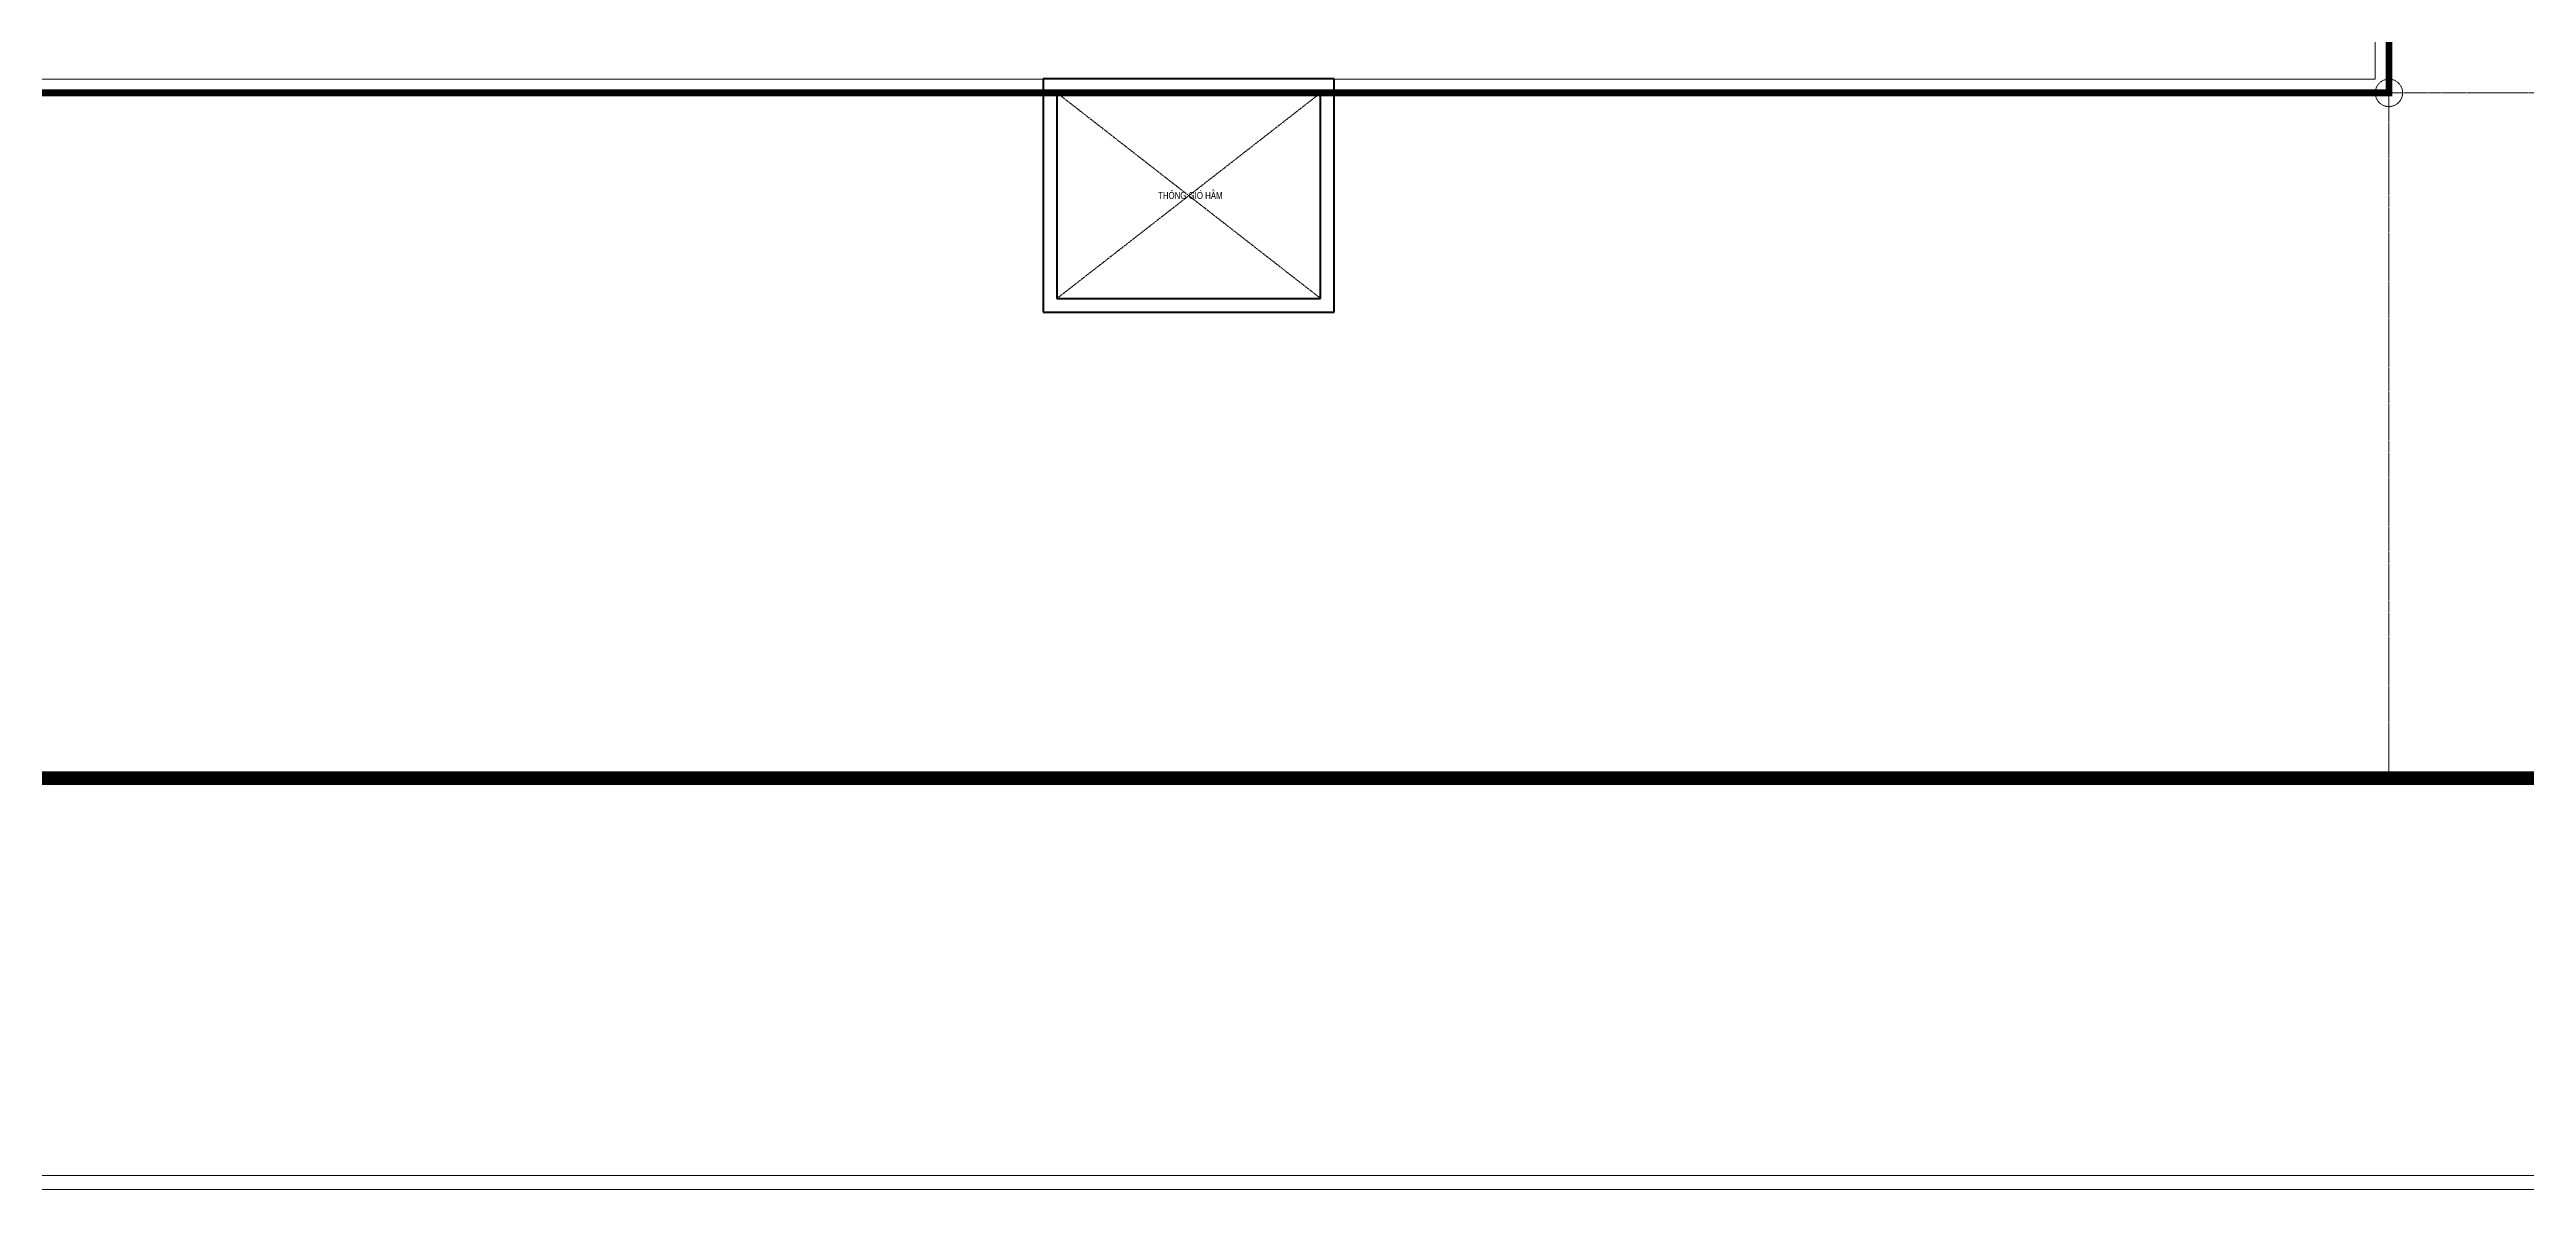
# Model space of a CAD drawing. Header units: millimetres. Extents: x 379264 to 1158416, y -283062 to 356890.
# Drawn here: x 684847 to 685571, y -29409 to -29076 of the extents above; entities that cross this region are included whole.
import ezdxf
from ezdxf.enums import TextEntityAlignment as Align

# ---------------------------------------------------------------- set-up
doc = ezdxf.new("R2010")
doc.units = ezdxf.units.MM
for name, pattern in [('keyplan TANG 1$0$Core 1A$0$Hidden10.5', [1.5, 1, -0.5]), ('keyplan TANG 1$0$MB_Luoi truc$0$HTT Center', [13, 10, -1, 1, -1]), ('keyplan TANG 1$0$MB_Luoi truc$1$HTT Center', [13, 10, -1, 1, -1]), ('keyplan TANG 1$0$Ranh dat$0$HTT Divide', [18, 10, -2, 1, -2, 1, -2]), ('keyplan TANG 1$0$Ranh dat$0$HTT Hidden 21', [3, 2, -1])]:
    doc.linetypes.add(name, pattern=pattern)
for name, color, linetype in [('11PM. DIM', 2, 'Continuous'), ('BLOCK A - CHI TIET THANG 1$0$DnW', 20, 'Continuous'), ('keyplan TANG 1$0$Concrete Line', 250, 'Continuous'), ('keyplan TANG 1$0$Opening Hidden', 250, 'keyplan TANG 1$0$Core 1A$0$Hidden10.5'), ('keyplan TANG 1$0$Opening Line', 250, 'Continuous'), ('keyplan TANG 1$0$Opening Text', 250, 'Continuous')]:
    doc.layers.add(name, color=color, linetype=linetype)
for name, color, linetype, lineweight in [('keyplan TANG 1$0$Hatch vat lieu', 250, 'Continuous', 5), ('keyplan TANG 1$0$MB_Luoi truc$0$Luoi Truc', 250, 'keyplan TANG 1$0$MB_Luoi truc$0$HTT Center', 9), ('keyplan TANG 1$0$MB_Luoi truc$1$Luoi Truc', 250, 'keyplan TANG 1$0$MB_Luoi truc$1$HTT Center', 9), ('keyplan TANG 1$0$Net cat Tuong', 250, 'Continuous', 40), ('keyplan TANG 1$0$Net Thay khac', 250, 'Continuous', 15), ('keyplan TANG 1$0$Net thay Tuong', 250, 'Continuous', 20), ('keyplan TANG 1$0$Ranh dat$0$CGXD', 250, 'keyplan TANG 1$0$Ranh dat$0$HTT Hidden 21', 40), ('keyplan TANG 1$0$Ranh dat$0$Ranh dat', 250, 'keyplan TANG 1$0$Ranh dat$0$HTT Divide', 40)]:
    doc.layers.add(name, color=color, linetype=linetype, lineweight=lineweight)
doc.styles.add('keyplan TANG 1$0$VNI-HelveC', font='VHELVCN_0.TTF')

# ---------------------------------------------------------------- blocks, each defined once
blk = doc.blocks.new('*U1376')
at = {"layer": 'keyplan TANG 1$0$Opening Hidden'}
for p, q in [((0, 0), (3850, 3000)), ((3850, 0), (0, 3000))]:
    blk.add_line(p, q, dxfattribs=at)
at = {"layer": 'keyplan TANG 1$0$Opening Line'}
blk.add_lwpolyline([(0, 0), (3850, 0), (3850, 3000), (0, 3000)], close=True, dxfattribs=at)
at = {"layer": 'keyplan TANG 1$0$Opening Text', "style": 'keyplan TANG 1$0$VNI-HelveC'}
blk.add_attdef('OPENING', text='', height=100, dxfattribs=at).set_placement((1947, 1503), align=Align.MIDDLE_CENTER)
blk = doc.blocks.new('keyplan TANG 1$0$A$Cec98b088')
at = {"layer": 'keyplan TANG 1$0$Net cat Tuong'}
for p, q in [((86152, -1797), (81903, -1797)), ((81903, -1797), (81903, -5200)), ((86152, -5200), (86152, -1797)), ((85952, -1997), (82103, -1997)), ((82103, -1997), (82103, -5000)), ((85952, -5000), (85952, -1997)), ((82103, -5000), (85952, -5000)), ((81903, -5200), (86152, -5200))]:
    blk.add_line(p, q, dxfattribs=at)
at = {"layer": 'keyplan TANG 1$0$Opening Line'}
blk.add_blockref('*U1376', (82103, -5000), dxfattribs=at).add_auto_attribs({'OPENING': 'THOÂNG GIOÙ HAÀM'})
blk = doc.blocks.new('keyplan TANG 1')
at = {"layer": 'keyplan TANG 1$0$Hatch vat lieu'}
blk.add_lwpolyline([(31332.6, 66150, 0.4142136), (29532.7, 64350), (29532.7, 56321, 0.1989102), (31231.5, 52219.8), (35712.6, 47738.7, -0.1989309), (37528.5, 43354.2), (37527.6, 30734.4, -0.1988939), (35711.6, 26350.8), (31231.7, 21871, 0.1989147), (29533, 17769.7), (29533.2, -14000, 0.4142116), (33333.2, -17800), (105549.8, -17800, 0.4142149), (109349.8, -14000), (109349.6, 42637.1, 0.1989118), (107650.8, 46738.3), (103168.9, 51220.3, -0.1988939), (101352.9, 55603.9), (101352, 67603.4, -0.1989309), (103167.9, 71987.9)], format="xyb", dxfattribs=at)
at = {"layer": 'keyplan TANG 1$0$MB_Luoi truc$0$Luoi Truc', "color": 1}
blk.add_circle((101550, -2000), 200, dxfattribs=at)
at = {"layer": 'keyplan TANG 1$0$MB_Luoi truc$1$Luoi Truc'}
for p, q in [((101550, -12000), (101550, 163996.8)), ((107550, -2000), (-120717, -2000))]:
    blk.add_line(p, q, dxfattribs=at)
at = {"layer": 'keyplan TANG 1$0$MB_Luoi truc$1$Luoi Truc', "color": 1}
blk.add_circle((101550, -2000), 200, dxfattribs=at)
at = {"layer": 'keyplan TANG 1$0$Net Thay khac'}
blk.add_lwpolyline([(31332.6, 66350, 0.4142136), (29332.7, 64350), (29332.7, 56321, 0.1989102), (31090.1, 52078.4), (35571.1, 47597.3, -0.1989309), (37328.5, 43354.2), (37327.6, 30734.5, -0.1988939), (35570.2, 26492.2), (31090.3, 22012.4, 0.1989147), (29333, 17769.7), (29333.2, -14000, 0.4142116), (33333.2, -18000), (105549.8, -18000, 0.4142149), (109549.8, -14000), (109549.6, 42637.1, 0.1989118), (107792.2, 46879.8), (103310.3, 51361.7, -0.1988939), (101552.9, 55603.9), (101552, 67603.5, -0.1989309), (103309.3, 71846.5)], format="xyb", dxfattribs=at)
at = {"layer": 'keyplan TANG 1$0$Net thay Tuong'}
blk.add_line((101550, 50315.8), (101550, -2000), dxfattribs=at)
for points in [[(101350, -1800), (101350, 50233.2), (99353.2, 52237.4), (99352.7, 57850), (98364.4, 57850.2)], [(39327.3, 27420.9), (31332.9, 19426.6), (31333.2, -12000), (107549.8, -12000), (107550.7, 44292.8), (101550.8, 50315)], [(101350, -1800), (32550, -1800), (32550, 20643.7)], [(101550, -2000), (32350, -2000), (32350, 20443.7)]]:
    blk.add_lwpolyline(points, dxfattribs=at)
at = {"layer": 'keyplan TANG 1$0$Ranh dat$0$CGXD', "ltscale": 0.1, "const_width": 100}
blk.add_lwpolyline([(-120672.6, -2000), (101550, -2000), (101552.6, 159996.8), (-8354.5, 159998.1), (-8358.6, 83058.7)], dxfattribs=at)
at = {"layer": 'keyplan TANG 1$0$Ranh dat$0$Ranh dat', "ltscale": 0.1, "const_width": 200}
blk.add_lwpolyline([(107552.7, 163996.8), (107549.8, -12000), (-120672.6, -12000), (-121036.9, 70001.2), (-12359.3, 69993.1), (-12354.3, 163998.2), (107552.7, 163996.8)], close=True, dxfattribs=at)
at = {"layer": 'keyplan TANG 1$0$Concrete Line'}
blk.add_blockref('keyplan TANG 1$0$A$Cec98b088', (0, 0), dxfattribs=at)
blk = doc.blocks.new('A$C0EEF145F')
at = {"layer": 'BLOCK A - CHI TIET THANG 1$0$DnW', "xscale": 0.02, "yscale": 0.02, "zscale": 0.02}
blk.add_blockref('keyplan TANG 1', (-2616.74, 442.68), dxfattribs=at)

msp = doc.modelspace()

# ---------------------------------------------------------------- block references
at = {"layer": '11PM. DIM'}
msp.add_blockref('A$C0EEF145F', (686116.33, -29491.67), dxfattribs=at)

doc.saveas('drawing.dxf')
